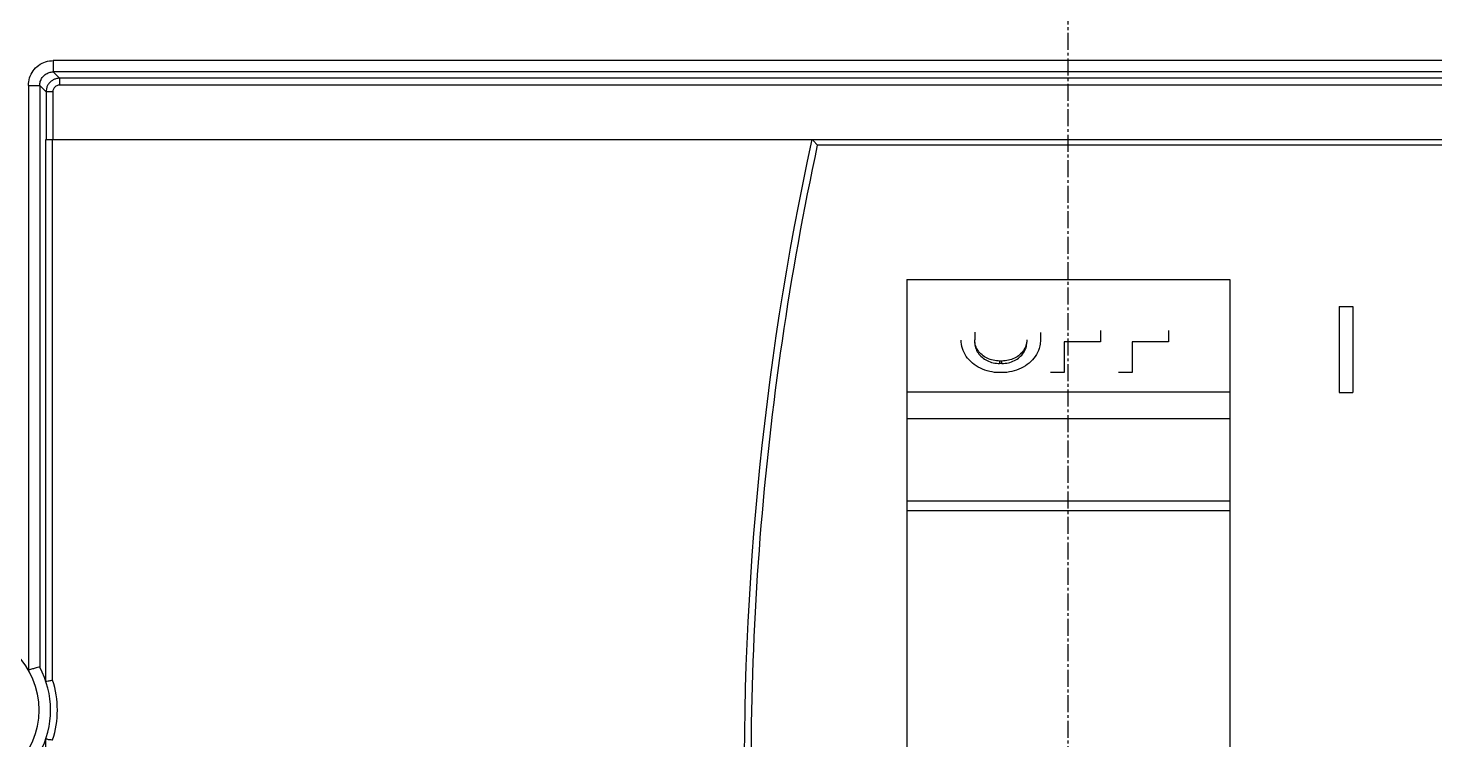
# Model space of a CAD drawing. Extents: x 0 to 193, y 0 to 226.
# Drawn here: x 65.4 to 127.4, y 127 to 158.5 of the extents above; entities that cross this region are included whole.
import ezdxf

# ---------------------------------------------------------------- set-up
doc = ezdxf.new("R2010")
doc.units = 0
doc.linetypes.add('AXES2', pattern=[1.125, 0.75, -0.125, 0.125, -0.125])
doc.layers.add('AXE', color=80, linetype='AXES2')

# ---------------------------------------------------------------- blocks, each defined once
blk = doc.blocks.new('trhgkjglyretgerdutdhjfkhg')
for p, q in [((8658.858, -2215.642), (8569.3, -2215.642)), ((8569.582, -2216.422), (8569.301, -2216.142)), ((8658.86, -2216.142), (8569.301, -2216.142)), ((8568.202, -2216.741), (8568.701, -2216.741)), ((8568.202, -2216.744), (8568.202, -2242.554)), ((8568.701, -2216.741), (8568.701, -2242.423)), ((8568.982, -2217.022), (8568.701, -2216.741)), ((8658.579, -2216.722), (8569.578, -2216.722)), ((8658.579, -2216.422), (8569.582, -2216.422)), ((8568.982, -2217.022), (8568.984, -2219.121)), ((8569.282, -2217.022), (8568.982, -2217.022)), ((8569.282, -2217.022), (8569.282, -2219.121)), ((8568.973, -2243.051), (8568.973, -2219.121)), ((8568.973, -2219.121), (8568.984, -2219.121)), ((8568.999, -2219.121), (8658.86, -2219.121)), ((8569.273, -2243.002), (8569.273, -2219.121)), ((8658.86, -2219.377), (8603.006, -2219.377)), ((8606.955, -2225.308), (8606.955, -2270.523)), ((8606.955, -2225.308), (8621.205, -2225.308)), ((8621.205, -2225.308), (8621.205, -2270.523)), ((8626.03, -2226.501), (8626.03, -2230.301)), ((8626.03, -2226.501), (8626.63, -2226.501)), ((8626.63, -2226.501), (8626.63, -2230.301)), ((8609.951, -2227.641), (8609.951, -2227.979)), ((8612.851, -2227.644), (8612.851, -2227.982)), ((8615.501, -2227.56), (8615.501, -2228.068)), ((8618.501, -2227.559), (8618.501, -2228.067)), ((8613.901, -2228.068), (8613.901, -2229.421)), ((8615.501, -2228.068), (8613.901, -2228.068)), ((8616.901, -2228.067), (8616.901, -2229.42)), ((8618.501, -2228.067), (8616.901, -2228.067)), ((8611.051, -2228.909), (8611.051, -2229.016)), ((8611.151, -2228.909), (8611.051, -2228.909)), ((8611.151, -2229.016), (8611.051, -2229.016)), ((8611.151, -2229.016), (8611.151, -2228.909)), ((8611.151, -2229.421), (8611.051, -2229.421)), ((8613.901, -2229.421), (8613.301, -2229.421)), ((8616.901, -2229.42), (8616.301, -2229.42)), ((8621.205, -2230.287), (8606.955, -2230.287)), ((8626.03, -2230.301), (8626.63, -2230.301)), ((8621.205, -2231.467), (8606.955, -2231.467)), ((8621.205, -2235.104), (8606.955, -2235.104)), ((8606.955, -2235.512), (8621.205, -2235.512)), ((8568.702, -2242.424), (8568.702, -2242.424)), ((8568.973, -2287.521), (8568.973, -2245.591))]:
    blk.add_line(p, q)
blk.add_lwpolyline([(8568.701, -2242.423), (8568.701, -2242.423), (8568.701, -2242.423), (8568.702, -2242.423), (8568.702, -2242.423), (8568.702, -2242.424), (8568.702, -2242.424), (8568.702, -2242.424), (8568.702, -2242.424)])
for centre, radius, start, end in [((8730.78, -2246.921), 131, 167.74789, 195.0927), ((8565.18, -2244.321), 3.5, 270, 90), ((8565.18, -2244.321), 4, 331.69761, 28.30239), ((8565.18, -2244.321), 4.3, 342.13881, 17.86127)]:
    blk.add_arc(centre, radius, start, end)
for points, knots in [([(8568.202, -2216.744), (8568.202, -2216.63), (8568.237, -2216.399), (8568.395, -2216.086), (8568.644, -2215.837), (8568.956, -2215.678), (8569.186, -2215.642), (8569.3, -2215.642)], [0, 0, 0, 0, 0.340742, 0.686875, 1.034783, 1.380989, 1.721208, 1.721208, 1.721208, 1.721208]), ([(8568.701, -2216.741), (8568.701, -2216.679), (8568.72, -2216.554), (8568.806, -2216.383), (8568.943, -2216.247), (8569.114, -2216.161), (8569.239, -2216.141), (8569.301, -2216.142)], [0, 0, 0, 0, 0.1850432, 0.3743131, 0.564405, 0.7535797, 0.9383184, 0.9383184, 0.9383184, 0.9383184]), ([(8569.298, -2215.642), (8569.298, -2215.704), (8569.299, -2215.819), (8569.299, -2215.971), (8569.301, -2216.075), (8569.299, -2216.127), (8569.301, -2216.142)], [0, 0, 0, 0, 0.1862956, 0.3457623, 0.4554383, 0.4995353, 0.4995353, 0.4995353, 0.4995353]), ([(8569.582, -2216.422), (8569.538, -2216.422), (8569.449, -2216.432), (8569.32, -2216.477), (8569.201, -2216.552), (8569.102, -2216.654), (8569.031, -2216.772), (8568.991, -2216.897), (8568.982, -2216.982), (8568.982, -2217.022)], [0, 0, 0, 0, 0.1294934, 0.266502, 0.4073563, 0.5485836, 0.6867645, 0.818265, 0.9393523, 0.9393523, 0.9393523, 0.9393523]), ([(8569.578, -2216.722), (8569.557, -2216.722), (8569.513, -2216.728), (8569.449, -2216.75), (8569.39, -2216.788), (8569.341, -2216.839), (8569.306, -2216.898), (8569.286, -2216.96), (8569.282, -2217.002), (8569.282, -2217.022)], [0, 0, 0, 0, 0.0642759, 0.1323939, 0.2022744, 0.2723046, 0.3408869, 0.4062541, 0.466592, 0.466592, 0.466592, 0.466592]), ([(8569.582, -2216.422), (8569.582, -2216.431), (8569.582, -2216.462), (8569.581, -2216.525), (8569.582, -2216.616), (8569.58, -2216.685), (8569.579, -2216.722)], [0, 0, 0, 0, 0.0264935, 0.0921096, 0.1876618, 0.2997525, 0.2997525, 0.2997525, 0.2997525]), ([(8602.766, -2219.121), (8602.788, -2219.121), (8602.831, -2219.186), (8602.912, -2219.259), (8602.973, -2219.336), (8603.006, -2219.377)], [0, 0, 0, 0, 0.0650779, 0.1949253, 0.3517459, 0.3517459, 0.3517459, 0.3517459]), ([(8603.006, -2219.377), (8602.391, -2222.239), (8601.354, -2227.998), (8600.381, -2236.709), (8599.991, -2245.448), (8600.185, -2254.191), (8600.963, -2262.913), (8602.325, -2271.588), (8603.621, -2277.308), (8604.366, -2280.148)], [0, 0, 0, 0, 8.784619, 17.538219, 26.275587, 35.009909, 43.755075, 52.525371, 61.333757, 61.333757, 61.333757, 61.333757]), ([(8611.051, -2229.421), (8610.904, -2229.421), (8610.61, -2229.388), (8610.198, -2229.246), (8609.842, -2229.017), (8609.567, -2228.717), (8609.391, -2228.364), (8609.351, -2228.108), (8609.351, -2227.982)], [0, 0, 0, 0, 0.442714, 0.87718, 1.296976, 1.699166, 2.085462, 2.462276, 2.462276, 2.462276, 2.462276]), ([(8611.051, -2228.909), (8610.955, -2228.909), (8610.765, -2228.888), (8610.499, -2228.796), (8610.269, -2228.648), (8610.091, -2228.454), (8609.977, -2228.226), (8609.951, -2228.061), (8609.951, -2227.979)], [0, 0, 0, 0, 0.28723, 0.568172, 0.839135, 1.098727, 1.348473, 1.592842, 1.592842, 1.592842, 1.592842]), ([(8609.951, -2228.086), (8609.951, -2228.167), (8609.977, -2228.333), (8610.091, -2228.561), (8610.269, -2228.755), (8610.499, -2228.902), (8610.765, -2228.995), (8610.955, -2229.016), (8611.051, -2229.016)], [0, 0, 0, 0, 0.244351, 0.494085, 0.753671, 1.024637, 1.305591, 1.592842, 1.592842, 1.592842, 1.592842]), ([(8611.151, -2229.016), (8611.247, -2229.016), (8611.437, -2228.995), (8611.703, -2228.902), (8611.933, -2228.755), (8612.111, -2228.561), (8612.225, -2228.333), (8612.251, -2228.167), (8612.251, -2228.086)], [0, 0, 0, 0, 0.28723, 0.568172, 0.839135, 1.098727, 1.348473, 1.592842, 1.592842, 1.592842, 1.592842]), ([(8612.844, -2228.109), (8612.836, -2228.192), (8612.792, -2228.402), (8612.636, -2228.717), (8612.36, -2229.017), (8612.004, -2229.246), (8611.592, -2229.388), (8611.299, -2229.421), (8611.151, -2229.421)], [0, 0, 0, 0, 0.250675, 0.636971, 1.039161, 1.458956, 1.893422, 2.336137, 2.336137, 2.336137, 2.336137]), ([(8612.234, -2228.142), (8612.228, -2228.168), (8612.2, -2228.275), (8612.111, -2228.454), (8611.933, -2228.648), (8611.703, -2228.796), (8611.437, -2228.888), (8611.247, -2228.909), (8611.151, -2228.909)], [0, 0, 0, 0, 0.081219, 0.330953, 0.59054, 0.861506, 1.142459, 1.429711, 1.429711, 1.429711, 1.429711]), ([(8568.701, -2242.423), (8568.686, -2242.427), (8568.634, -2242.44), (8568.528, -2242.467), (8568.377, -2242.507), (8568.263, -2242.537), (8568.202, -2242.554)], [0, 0, 0, 0, 0.0469811, 0.1622253, 0.3268584, 0.5162976, 0.5162976, 0.5162976, 0.5162976]), ([(8568.973, -2243.051), (8568.978, -2243.065), (8569.05, -2243.019), (8569.132, -2243.034), (8569.224, -2243.01), (8569.273, -2243.002)], [0, 0, 0, 0, 0.0438088, 0.1535053, 0.3036816, 0.3036816, 0.3036816, 0.3036816]), ([(8568.973, -2245.59), (8568.978, -2245.577), (8569.05, -2245.623), (8569.132, -2245.607), (8569.224, -2245.632), (8569.273, -2245.639)], [0, 0, 0, 0, 0.0427014, 0.1553675, 0.3036818, 0.3036818, 0.3036818, 0.3036818])]:
    blk.add_open_spline(points, degree=3, knots=knots)
for points in [[(8612.251, -2227.979), (8612.251, -2228.034), (8612.245, -2228.089), (8612.234, -2228.142)], [(8612.851, -2227.982), (8612.851, -2228.025), (8612.849, -2228.067), (8612.844, -2228.109)]]:
    blk.add_open_spline(points, degree=3)
at = {"layer": 'AXE'}
blk.add_line((8614.08, -2372.668), (8614.08, -2147.065), dxfattribs=at)

msp = doc.modelspace()

# ---------------------------------------------------------------- block references
msp.add_blockref('trhgkjglyretgerdutdhjfkhg', (-8502.802, 2372.668))

doc.saveas('drawing.dxf')
